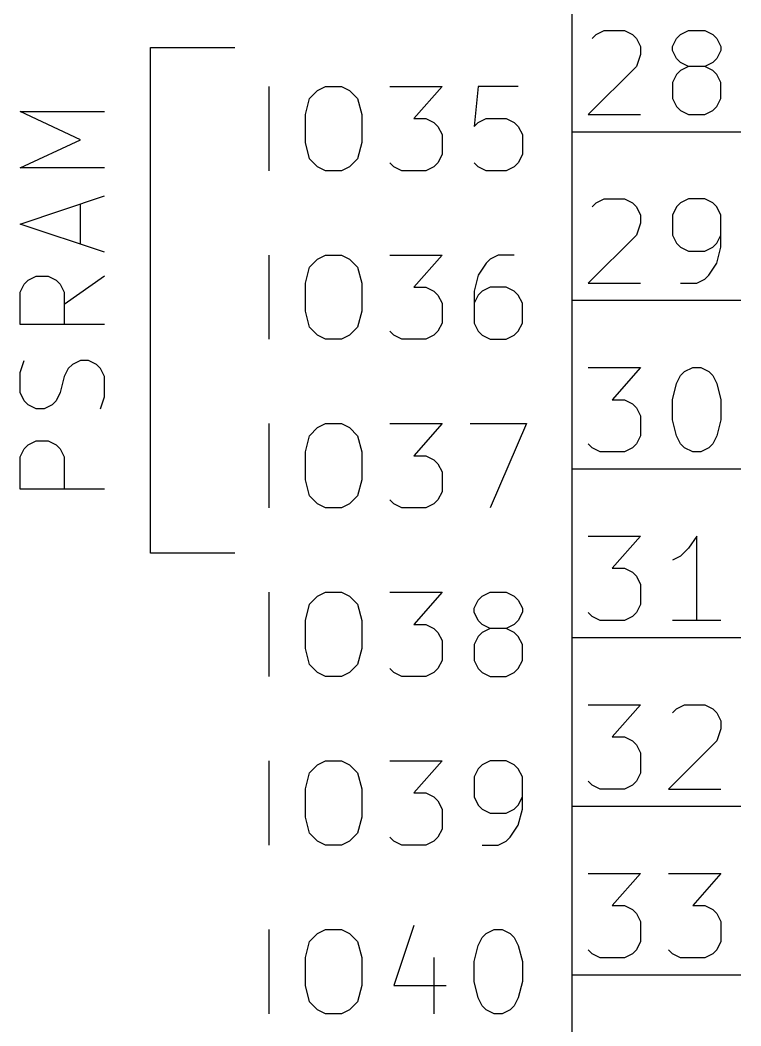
# Model space of a CAD drawing. Header units: inches. Extents: x 0.4 to 16.1, y -11.3 to -0.4.
# Drawn here: x 9.623 to 10.05, y -3.03 to -2.434 of the extents above; entities that cross this region are included whole.
import ezdxf

# ---------------------------------------------------------------- set-up
doc = ezdxf.new("R2010")
doc.units = ezdxf.units.IN
doc.header["$MEASUREMENT"] = 0
for name, color, linetype in [('GREENSIXTYFIVE', 129, 'CONTINUOUS'), ('LIGHTRED', 12, 'CONTINUOUS'), ('RED', 14, 'CONTINUOUS'), ('WHITE', 250, 'CONTINUOUS')]:
    doc.layers.add(name, color=color, linetype=linetype)

msp = doc.modelspace()

# ---------------------------------------------------------------- linework, layer by layer
at = {"layer": 'GREENSIXTYFIVE', "linetype": 'CONTINUOUS'}
for p, q in [((9.77047, -2.52313), (9.77047, -2.47313)), ((9.77047, -2.52313), (9.77047, -2.47313)), ((9.79905, -2.47551), (9.80381, -2.47313)), ((9.79905, -2.47551), (9.80381, -2.47313)), ((9.80381, -2.47313), (9.81333, -2.47313)), ((9.80381, -2.47313), (9.81333, -2.47313)), ((9.81333, -2.47313), (9.81809, -2.47551)), ((9.81333, -2.47313), (9.81809, -2.47551)), ((9.84191, -2.47313), (9.87286, -2.47313)), ((9.84191, -2.47313), (9.87286, -2.47313)), ((9.87286, -2.47313), (9.85619, -2.49218)), ((9.87286, -2.47313), (9.85619, -2.49218)), ((9.89428, -2.47313), (9.89191, -2.49694)), ((9.89428, -2.47313), (9.89191, -2.49694)), ((9.91809, -2.47313), (9.89428, -2.47313)), ((9.91809, -2.47313), (9.89428, -2.47313)), ((9.79191, -2.4898), (9.79428, -2.48028)), ((9.79191, -2.4898), (9.79428, -2.48028)), ((9.79428, -2.48028), (9.79905, -2.47551)), ((9.79428, -2.48028), (9.79905, -2.47551)), ((9.81809, -2.47551), (9.82285, -2.48028)), ((9.81809, -2.47551), (9.82285, -2.48028)), ((9.82285, -2.48028), (9.82524, -2.4898)), ((9.82285, -2.48028), (9.82524, -2.4898)), ((9.79191, -2.50646), (9.79191, -2.4898)), ((9.79191, -2.50646), (9.79191, -2.4898)), ((9.82524, -2.4898), (9.82524, -2.50646)), ((9.82524, -2.4898), (9.82524, -2.50646)), ((9.85619, -2.49218), (9.86333, -2.49218)), ((9.85619, -2.49218), (9.86333, -2.49218)), ((9.86333, -2.49218), (9.86809, -2.49456)), ((9.86333, -2.49218), (9.86809, -2.49456)), ((9.89428, -2.49456), (9.89905, -2.49218)), ((9.89428, -2.49456), (9.89905, -2.49218)), ((9.89905, -2.49218), (9.91095, -2.49218)), ((9.89905, -2.49218), (9.91095, -2.49218)), ((9.91095, -2.49218), (9.91571, -2.49456)), ((9.91095, -2.49218), (9.91571, -2.49456)), ((9.86809, -2.49456), (9.87048, -2.49694)), ((9.86809, -2.49456), (9.87048, -2.49694)), ((9.87048, -2.49694), (9.87286, -2.5017)), ((9.87048, -2.49694), (9.87286, -2.5017)), ((9.89191, -2.49694), (9.89428, -2.49456)), ((9.89191, -2.49694), (9.89428, -2.49456)), ((9.91571, -2.49456), (9.91809, -2.49694)), ((9.91571, -2.49456), (9.91809, -2.49694)), ((9.91809, -2.49694), (9.92048, -2.5017)), ((9.91809, -2.49694), (9.92048, -2.5017)), ((9.87286, -2.5017), (9.87286, -2.51361)), ((9.87286, -2.5017), (9.87286, -2.51361)), ((9.92048, -2.5017), (9.92048, -2.51361)), ((9.92048, -2.5017), (9.92048, -2.51361)), ((9.79428, -2.51599), (9.79191, -2.50646)), ((9.79428, -2.51599), (9.79191, -2.50646)), ((9.82524, -2.50646), (9.82285, -2.51599)), ((9.82524, -2.50646), (9.82285, -2.51599)), ((9.79905, -2.52075), (9.79428, -2.51599)), ((9.79905, -2.52075), (9.79428, -2.51599)), ((9.82285, -2.51599), (9.81809, -2.52075)), ((9.82285, -2.51599), (9.81809, -2.52075)), ((9.87286, -2.51361), (9.87048, -2.51837)), ((9.87286, -2.51361), (9.87048, -2.51837)), ((9.92048, -2.51361), (9.91809, -2.51837)), ((9.92048, -2.51361), (9.91809, -2.51837)), ((9.80381, -2.52313), (9.79905, -2.52075)), ((9.80381, -2.52313), (9.79905, -2.52075)), ((9.81333, -2.52313), (9.80381, -2.52313)), ((9.81333, -2.52313), (9.80381, -2.52313)), ((9.81809, -2.52075), (9.81333, -2.52313)), ((9.81809, -2.52075), (9.81333, -2.52313)), ((9.84429, -2.52075), (9.84191, -2.51837)), ((9.84429, -2.52075), (9.84191, -2.51837)), ((9.84905, -2.52313), (9.84429, -2.52075)), ((9.84905, -2.52313), (9.84429, -2.52075)), ((9.86333, -2.52313), (9.84905, -2.52313)), ((9.86333, -2.52313), (9.84905, -2.52313)), ((9.86809, -2.52075), (9.86333, -2.52313)), ((9.86809, -2.52075), (9.86333, -2.52313)), ((9.87048, -2.51837), (9.86809, -2.52075)), ((9.87048, -2.51837), (9.86809, -2.52075)), ((9.89428, -2.52075), (9.89191, -2.51837)), ((9.89428, -2.52075), (9.89191, -2.51837)), ((9.89905, -2.52313), (9.89428, -2.52075)), ((9.89905, -2.52313), (9.89428, -2.52075)), ((9.91095, -2.52313), (9.89905, -2.52313)), ((9.91095, -2.52313), (9.89905, -2.52313)), ((9.91571, -2.52075), (9.91095, -2.52313)), ((9.91571, -2.52075), (9.91095, -2.52313)), ((9.91809, -2.51837), (9.91571, -2.52075)), ((9.91809, -2.51837), (9.91571, -2.52075)), ((9.77047, -2.62313), (9.77047, -2.57313)), ((9.77047, -2.62313), (9.77047, -2.57313)), ((9.79428, -2.58028), (9.79905, -2.57551)), ((9.79428, -2.58028), (9.79905, -2.57551)), ((9.79905, -2.57551), (9.80381, -2.57313)), ((9.79905, -2.57551), (9.80381, -2.57313)), ((9.80381, -2.57313), (9.81333, -2.57313)), ((9.80381, -2.57313), (9.81333, -2.57313)), ((9.81333, -2.57313), (9.81809, -2.57551)), ((9.81333, -2.57313), (9.81809, -2.57551)), ((9.81809, -2.57551), (9.82285, -2.58028)), ((9.81809, -2.57551), (9.82285, -2.58028)), ((9.84191, -2.57313), (9.87286, -2.57313)), ((9.84191, -2.57313), (9.87286, -2.57313)), ((9.87286, -2.57313), (9.85619, -2.59218)), ((9.87286, -2.57313), (9.85619, -2.59218)), ((9.90143, -2.57551), (9.89905, -2.57789)), ((9.90143, -2.57551), (9.89905, -2.57789)), ((9.90619, -2.57313), (9.90143, -2.57551)), ((9.90619, -2.57313), (9.90143, -2.57551)), ((9.91571, -2.57313), (9.90619, -2.57313)), ((9.91571, -2.57313), (9.90619, -2.57313)), ((9.79191, -2.5898), (9.79428, -2.58028)), ((9.79191, -2.5898), (9.79428, -2.58028)), ((9.82285, -2.58028), (9.82524, -2.5898)), ((9.82285, -2.58028), (9.82524, -2.5898)), ((9.89905, -2.57789), (9.89428, -2.58504)), ((9.89905, -2.57789), (9.89428, -2.58504)), ((9.89428, -2.58504), (9.89191, -2.59456)), ((9.89428, -2.58504), (9.89191, -2.59456)), ((9.79191, -2.60646), (9.79191, -2.5898)), ((9.79191, -2.60646), (9.79191, -2.5898)), ((9.82524, -2.5898), (9.82524, -2.60646)), ((9.82524, -2.5898), (9.82524, -2.60646)), ((9.85619, -2.59218), (9.86333, -2.59218)), ((9.85619, -2.59218), (9.86333, -2.59218)), ((9.86333, -2.59218), (9.86809, -2.59456)), ((9.86333, -2.59218), (9.86809, -2.59456)), ((9.86809, -2.59456), (9.87048, -2.59694)), ((9.86809, -2.59456), (9.87048, -2.59694)), ((9.89191, -2.59456), (9.89191, -2.61361)), ((9.89191, -2.59456), (9.89191, -2.61361)), ((9.89667, -2.59456), (9.89428, -2.59694)), ((9.89667, -2.59456), (9.89428, -2.59694)), ((9.90143, -2.59218), (9.89667, -2.59456)), ((9.90143, -2.59218), (9.89667, -2.59456)), ((9.91095, -2.59218), (9.90143, -2.59218)), ((9.91095, -2.59218), (9.90143, -2.59218)), ((9.91571, -2.59456), (9.91095, -2.59218)), ((9.91571, -2.59456), (9.91095, -2.59218)), ((9.91809, -2.59694), (9.91571, -2.59456)), ((9.91809, -2.59694), (9.91571, -2.59456)), ((9.87048, -2.59694), (9.87286, -2.6017)), ((9.87048, -2.59694), (9.87286, -2.6017)), ((9.89428, -2.59694), (9.89191, -2.6017)), ((9.89428, -2.59694), (9.89191, -2.6017)), ((9.92048, -2.6017), (9.91809, -2.59694)), ((9.92048, -2.6017), (9.91809, -2.59694)), ((9.79428, -2.61599), (9.79191, -2.60646)), ((9.79428, -2.61599), (9.79191, -2.60646)), ((9.82524, -2.60646), (9.82285, -2.61599)), ((9.82524, -2.60646), (9.82285, -2.61599)), ((9.87286, -2.6017), (9.87286, -2.61361)), ((9.87286, -2.6017), (9.87286, -2.61361)), ((9.92048, -2.61361), (9.92048, -2.6017)), ((9.92048, -2.61361), (9.92048, -2.6017)), ((9.79905, -2.62075), (9.79428, -2.61599)), ((9.79905, -2.62075), (9.79428, -2.61599)), ((9.82285, -2.61599), (9.81809, -2.62075)), ((9.82285, -2.61599), (9.81809, -2.62075)), ((9.84429, -2.62075), (9.84191, -2.61837)), ((9.84429, -2.62075), (9.84191, -2.61837)), ((9.87048, -2.61837), (9.86809, -2.62075)), ((9.87048, -2.61837), (9.86809, -2.62075)), ((9.87286, -2.61361), (9.87048, -2.61837)), ((9.87286, -2.61361), (9.87048, -2.61837)), ((9.89191, -2.61361), (9.89428, -2.61837)), ((9.89191, -2.61361), (9.89428, -2.61837)), ((9.89428, -2.61837), (9.89667, -2.62075)), ((9.89428, -2.61837), (9.89667, -2.62075)), ((9.91571, -2.62075), (9.91809, -2.61837)), ((9.91571, -2.62075), (9.91809, -2.61837)), ((9.91809, -2.61837), (9.92048, -2.61361)), ((9.91809, -2.61837), (9.92048, -2.61361)), ((9.80381, -2.62313), (9.79905, -2.62075)), ((9.80381, -2.62313), (9.79905, -2.62075)), ((9.81333, -2.62313), (9.80381, -2.62313)), ((9.81333, -2.62313), (9.80381, -2.62313)), ((9.81809, -2.62075), (9.81333, -2.62313)), ((9.81809, -2.62075), (9.81333, -2.62313)), ((9.84905, -2.62313), (9.84429, -2.62075)), ((9.84905, -2.62313), (9.84429, -2.62075)), ((9.86333, -2.62313), (9.84905, -2.62313)), ((9.86333, -2.62313), (9.84905, -2.62313)), ((9.86809, -2.62075), (9.86333, -2.62313)), ((9.86809, -2.62075), (9.86333, -2.62313)), ((9.89667, -2.62075), (9.90143, -2.62313)), ((9.89667, -2.62075), (9.90143, -2.62313)), ((9.90143, -2.62313), (9.91095, -2.62313)), ((9.90143, -2.62313), (9.91095, -2.62313)), ((9.91095, -2.62313), (9.91571, -2.62075)), ((9.91095, -2.62313), (9.91571, -2.62075)), ((9.77047, -2.72313), (9.77047, -2.67313)), ((9.77047, -2.72313), (9.77047, -2.67313)), ((9.79428, -2.68028), (9.79905, -2.67551)), ((9.79428, -2.68028), (9.79905, -2.67551)), ((9.79905, -2.67551), (9.80381, -2.67313)), ((9.79905, -2.67551), (9.80381, -2.67313)), ((9.80381, -2.67313), (9.81333, -2.67313)), ((9.80381, -2.67313), (9.81333, -2.67313)), ((9.81333, -2.67313), (9.81809, -2.67551)), ((9.81333, -2.67313), (9.81809, -2.67551)), ((9.81809, -2.67551), (9.82285, -2.68028)), ((9.81809, -2.67551), (9.82285, -2.68028)), ((9.84191, -2.67313), (9.87286, -2.67313)), ((9.84191, -2.67313), (9.87286, -2.67313)), ((9.87286, -2.67313), (9.85619, -2.69218)), ((9.87286, -2.67313), (9.85619, -2.69218)), ((9.88952, -2.67313), (9.92285, -2.67313)), ((9.88952, -2.67313), (9.92285, -2.67313)), ((9.92285, -2.67313), (9.90143, -2.72313)), ((9.92285, -2.67313), (9.90143, -2.72313)), ((9.79191, -2.6898), (9.79428, -2.68028)), ((9.79191, -2.6898), (9.79428, -2.68028)), ((9.82285, -2.68028), (9.82524, -2.6898)), ((9.82285, -2.68028), (9.82524, -2.6898)), ((9.79191, -2.70646), (9.79191, -2.6898)), ((9.79191, -2.70646), (9.79191, -2.6898)), ((9.82524, -2.6898), (9.82524, -2.70646)), ((9.82524, -2.6898), (9.82524, -2.70646)), ((9.85619, -2.69218), (9.86333, -2.69218)), ((9.85619, -2.69218), (9.86333, -2.69218)), ((9.86333, -2.69218), (9.86809, -2.69456)), ((9.86333, -2.69218), (9.86809, -2.69456)), ((9.86809, -2.69456), (9.87048, -2.69694)), ((9.86809, -2.69456), (9.87048, -2.69694)), ((9.87048, -2.69694), (9.87286, -2.7017)), ((9.87048, -2.69694), (9.87286, -2.7017)), ((9.87286, -2.7017), (9.87286, -2.71361)), ((9.87286, -2.7017), (9.87286, -2.71361)), ((9.79428, -2.71599), (9.79191, -2.70646)), ((9.79428, -2.71599), (9.79191, -2.70646)), ((9.82524, -2.70646), (9.82285, -2.71599)), ((9.82524, -2.70646), (9.82285, -2.71599)), ((9.87286, -2.71361), (9.87048, -2.71837)), ((9.87286, -2.71361), (9.87048, -2.71837)), ((9.79905, -2.72075), (9.79428, -2.71599)), ((9.79905, -2.72075), (9.79428, -2.71599)), ((9.82285, -2.71599), (9.81809, -2.72075)), ((9.82285, -2.71599), (9.81809, -2.72075)), ((9.84429, -2.72075), (9.84191, -2.71837)), ((9.84429, -2.72075), (9.84191, -2.71837)), ((9.87048, -2.71837), (9.86809, -2.72075)), ((9.87048, -2.71837), (9.86809, -2.72075)), ((9.80381, -2.72313), (9.79905, -2.72075)), ((9.80381, -2.72313), (9.79905, -2.72075)), ((9.81333, -2.72313), (9.80381, -2.72313)), ((9.81333, -2.72313), (9.80381, -2.72313)), ((9.81809, -2.72075), (9.81333, -2.72313)), ((9.81809, -2.72075), (9.81333, -2.72313)), ((9.84905, -2.72313), (9.84429, -2.72075)), ((9.84905, -2.72313), (9.84429, -2.72075)), ((9.86333, -2.72313), (9.84905, -2.72313)), ((9.86333, -2.72313), (9.84905, -2.72313)), ((9.86809, -2.72075), (9.86333, -2.72313)), ((9.86809, -2.72075), (9.86333, -2.72313)), ((9.77047, -2.82313), (9.77047, -2.77313)), ((9.77047, -2.82313), (9.77047, -2.77313)), ((9.79905, -2.77551), (9.80381, -2.77313)), ((9.79905, -2.77551), (9.80381, -2.77313)), ((9.80381, -2.77313), (9.81333, -2.77313)), ((9.80381, -2.77313), (9.81333, -2.77313)), ((9.81333, -2.77313), (9.81809, -2.77551)), ((9.81333, -2.77313), (9.81809, -2.77551)), ((9.84191, -2.77313), (9.87286, -2.77313)), ((9.84191, -2.77313), (9.87286, -2.77313)), ((9.87286, -2.77313), (9.85619, -2.79218)), ((9.87286, -2.77313), (9.85619, -2.79218)), ((9.89667, -2.77551), (9.90143, -2.77313)), ((9.89667, -2.77551), (9.90143, -2.77313)), ((9.90143, -2.77313), (9.91095, -2.77313)), ((9.90143, -2.77313), (9.91095, -2.77313)), ((9.91095, -2.77313), (9.91571, -2.77551)), ((9.91095, -2.77313), (9.91571, -2.77551)), ((9.79428, -2.78028), (9.79905, -2.77551)), ((9.79428, -2.78028), (9.79905, -2.77551)), ((9.81809, -2.77551), (9.82285, -2.78028)), ((9.81809, -2.77551), (9.82285, -2.78028)), ((9.89191, -2.78265), (9.89428, -2.77789)), ((9.89191, -2.78265), (9.89428, -2.77789)), ((9.89428, -2.77789), (9.89667, -2.77551)), ((9.89428, -2.77789), (9.89667, -2.77551)), ((9.91571, -2.77551), (9.91809, -2.77789)), ((9.91571, -2.77551), (9.91809, -2.77789)), ((9.91809, -2.77789), (9.92048, -2.78265)), ((9.91809, -2.77789), (9.92048, -2.78265)), ((9.79191, -2.7898), (9.79428, -2.78028)), ((9.79191, -2.7898), (9.79428, -2.78028)), ((9.82285, -2.78028), (9.82524, -2.7898)), ((9.82285, -2.78028), (9.82524, -2.7898)), ((9.89191, -2.78504), (9.89191, -2.78265)), ((9.89191, -2.78504), (9.89191, -2.78265)), ((9.89428, -2.7898), (9.89191, -2.78504)), ((9.89428, -2.7898), (9.89191, -2.78504)), ((9.92048, -2.78504), (9.91809, -2.7898)), ((9.92048, -2.78504), (9.91809, -2.7898)), ((9.92048, -2.78265), (9.92048, -2.78504)), ((9.92048, -2.78265), (9.92048, -2.78504)), ((9.79191, -2.80646), (9.79191, -2.7898)), ((9.79191, -2.80646), (9.79191, -2.7898)), ((9.82524, -2.7898), (9.82524, -2.80646)), ((9.82524, -2.7898), (9.82524, -2.80646)), ((9.89667, -2.79218), (9.89428, -2.7898)), ((9.89667, -2.79218), (9.89428, -2.7898)), ((9.91809, -2.7898), (9.91571, -2.79218)), ((9.91809, -2.7898), (9.91571, -2.79218)), ((9.85619, -2.79218), (9.86333, -2.79218)), ((9.85619, -2.79218), (9.86333, -2.79218)), ((9.86333, -2.79218), (9.86809, -2.79456)), ((9.86333, -2.79218), (9.86809, -2.79456)), ((9.86809, -2.79456), (9.87048, -2.79694)), ((9.86809, -2.79456), (9.87048, -2.79694)), ((9.87048, -2.79694), (9.87286, -2.8017)), ((9.87048, -2.79694), (9.87286, -2.8017)), ((9.89667, -2.79694), (9.89428, -2.79932)), ((9.89667, -2.79694), (9.89428, -2.79932)), ((9.90143, -2.79456), (9.89667, -2.79218)), ((9.90143, -2.79456), (9.89667, -2.79218)), ((9.90143, -2.79456), (9.89667, -2.79694)), ((9.90143, -2.79456), (9.89667, -2.79694)), ((9.91095, -2.79456), (9.90143, -2.79456)), ((9.91095, -2.79456), (9.90143, -2.79456)), ((9.91571, -2.79218), (9.91095, -2.79456)), ((9.91571, -2.79218), (9.91095, -2.79456)), ((9.91571, -2.79694), (9.91095, -2.79456)), ((9.91571, -2.79694), (9.91095, -2.79456)), ((9.91809, -2.79932), (9.91571, -2.79694)), ((9.91809, -2.79932), (9.91571, -2.79694)), ((9.87286, -2.8017), (9.87286, -2.81361)), ((9.87286, -2.8017), (9.87286, -2.81361)), ((9.89428, -2.79932), (9.89191, -2.80408)), ((9.89428, -2.79932), (9.89191, -2.80408)), ((9.92048, -2.80408), (9.91809, -2.79932)), ((9.92048, -2.80408), (9.91809, -2.79932)), ((9.79428, -2.81599), (9.79191, -2.80646)), ((9.79428, -2.81599), (9.79191, -2.80646)), ((9.82524, -2.80646), (9.82285, -2.81599)), ((9.82524, -2.80646), (9.82285, -2.81599)), ((9.89191, -2.80408), (9.89191, -2.81361)), ((9.89191, -2.80408), (9.89191, -2.81361)), ((9.92048, -2.81361), (9.92048, -2.80408)), ((9.92048, -2.81361), (9.92048, -2.80408)), ((9.87286, -2.81361), (9.87048, -2.81837)), ((9.87286, -2.81361), (9.87048, -2.81837)), ((9.89191, -2.81361), (9.89428, -2.81837)), ((9.89191, -2.81361), (9.89428, -2.81837)), ((9.91809, -2.81837), (9.92048, -2.81361)), ((9.91809, -2.81837), (9.92048, -2.81361)), ((9.79905, -2.82075), (9.79428, -2.81599)), ((9.79905, -2.82075), (9.79428, -2.81599)), ((9.80381, -2.82313), (9.79905, -2.82075)), ((9.80381, -2.82313), (9.79905, -2.82075)), ((9.81809, -2.82075), (9.81333, -2.82313)), ((9.81809, -2.82075), (9.81333, -2.82313)), ((9.82285, -2.81599), (9.81809, -2.82075)), ((9.82285, -2.81599), (9.81809, -2.82075)), ((9.84429, -2.82075), (9.84191, -2.81837)), ((9.84429, -2.82075), (9.84191, -2.81837)), ((9.84905, -2.82313), (9.84429, -2.82075)), ((9.84905, -2.82313), (9.84429, -2.82075)), ((9.86809, -2.82075), (9.86333, -2.82313)), ((9.86809, -2.82075), (9.86333, -2.82313)), ((9.87048, -2.81837), (9.86809, -2.82075)), ((9.87048, -2.81837), (9.86809, -2.82075)), ((9.89428, -2.81837), (9.89667, -2.82075)), ((9.89428, -2.81837), (9.89667, -2.82075)), ((9.89667, -2.82075), (9.90143, -2.82313)), ((9.89667, -2.82075), (9.90143, -2.82313)), ((9.91095, -2.82313), (9.91571, -2.82075)), ((9.91095, -2.82313), (9.91571, -2.82075)), ((9.91571, -2.82075), (9.91809, -2.81837)), ((9.91571, -2.82075), (9.91809, -2.81837)), ((9.81333, -2.82313), (9.80381, -2.82313)), ((9.81333, -2.82313), (9.80381, -2.82313)), ((9.86333, -2.82313), (9.84905, -2.82313)), ((9.86333, -2.82313), (9.84905, -2.82313)), ((9.90143, -2.82313), (9.91095, -2.82313)), ((9.90143, -2.82313), (9.91095, -2.82313)), ((9.77047, -2.92313), (9.77047, -2.87313)), ((9.77047, -2.92313), (9.77047, -2.87313)), ((9.79905, -2.87551), (9.80381, -2.87313)), ((9.79905, -2.87551), (9.80381, -2.87313)), ((9.80381, -2.87313), (9.81333, -2.87313)), ((9.80381, -2.87313), (9.81333, -2.87313)), ((9.81333, -2.87313), (9.81809, -2.87551)), ((9.81333, -2.87313), (9.81809, -2.87551)), ((9.84191, -2.87313), (9.87286, -2.87313)), ((9.84191, -2.87313), (9.87286, -2.87313)), ((9.87286, -2.87313), (9.85619, -2.89218)), ((9.87286, -2.87313), (9.85619, -2.89218)), ((9.90143, -2.87313), (9.89667, -2.87551)), ((9.90143, -2.87313), (9.89667, -2.87551)), ((9.91095, -2.87313), (9.90143, -2.87313)), ((9.91095, -2.87313), (9.90143, -2.87313)), ((9.91571, -2.87551), (9.91095, -2.87313)), ((9.91571, -2.87551), (9.91095, -2.87313)), ((9.79191, -2.8898), (9.79428, -2.88028)), ((9.79191, -2.8898), (9.79428, -2.88028)), ((9.79428, -2.88028), (9.79905, -2.87551)), ((9.79428, -2.88028), (9.79905, -2.87551)), ((9.81809, -2.87551), (9.82285, -2.88028)), ((9.81809, -2.87551), (9.82285, -2.88028)), ((9.82285, -2.88028), (9.82524, -2.8898)), ((9.82285, -2.88028), (9.82524, -2.8898)), ((9.89428, -2.87789), (9.89191, -2.88265)), ((9.89428, -2.87789), (9.89191, -2.88265)), ((9.89667, -2.87551), (9.89428, -2.87789)), ((9.89667, -2.87551), (9.89428, -2.87789)), ((9.91809, -2.87789), (9.91571, -2.87551)), ((9.91809, -2.87789), (9.91571, -2.87551)), ((9.92048, -2.88265), (9.91809, -2.87789)), ((9.92048, -2.88265), (9.91809, -2.87789)), ((9.89191, -2.88265), (9.89191, -2.89456)), ((9.89191, -2.88265), (9.89191, -2.89456)), ((9.92048, -2.9017), (9.92048, -2.88265)), ((9.92048, -2.9017), (9.92048, -2.88265)), ((9.79191, -2.90646), (9.79191, -2.8898)), ((9.79191, -2.90646), (9.79191, -2.8898)), ((9.82524, -2.8898), (9.82524, -2.90646)), ((9.82524, -2.8898), (9.82524, -2.90646)), ((9.85619, -2.89218), (9.86333, -2.89218)), ((9.85619, -2.89218), (9.86333, -2.89218)), ((9.86333, -2.89218), (9.86809, -2.89456)), ((9.86333, -2.89218), (9.86809, -2.89456)), ((9.86809, -2.89456), (9.87048, -2.89694)), ((9.86809, -2.89456), (9.87048, -2.89694)), ((9.87048, -2.89694), (9.87286, -2.9017)), ((9.87048, -2.89694), (9.87286, -2.9017)), ((9.89191, -2.89456), (9.89428, -2.89932)), ((9.89191, -2.89456), (9.89428, -2.89932)), ((9.91809, -2.89932), (9.92048, -2.89456)), ((9.91809, -2.89932), (9.92048, -2.89456)), ((9.87286, -2.9017), (9.87286, -2.91361)), ((9.87286, -2.9017), (9.87286, -2.91361)), ((9.89428, -2.89932), (9.89667, -2.9017)), ((9.89428, -2.89932), (9.89667, -2.9017)), ((9.89667, -2.9017), (9.90143, -2.90408)), ((9.89667, -2.9017), (9.90143, -2.90408)), ((9.90143, -2.90408), (9.91095, -2.90408)), ((9.90143, -2.90408), (9.91095, -2.90408)), ((9.91095, -2.90408), (9.91571, -2.9017)), ((9.91095, -2.90408), (9.91571, -2.9017)), ((9.91571, -2.9017), (9.91809, -2.89932)), ((9.91571, -2.9017), (9.91809, -2.89932)), ((9.91809, -2.91122), (9.92048, -2.9017)), ((9.91809, -2.91122), (9.92048, -2.9017)), ((9.79428, -2.91599), (9.79191, -2.90646)), ((9.79428, -2.91599), (9.79191, -2.90646)), ((9.82524, -2.90646), (9.82285, -2.91599)), ((9.82524, -2.90646), (9.82285, -2.91599)), ((9.79905, -2.92075), (9.79428, -2.91599)), ((9.79905, -2.92075), (9.79428, -2.91599)), ((9.82285, -2.91599), (9.81809, -2.92075)), ((9.82285, -2.91599), (9.81809, -2.92075)), ((9.87286, -2.91361), (9.87048, -2.91837)), ((9.87286, -2.91361), (9.87048, -2.91837)), ((9.91333, -2.91837), (9.91809, -2.91122)), ((9.91333, -2.91837), (9.91809, -2.91122)), ((9.80381, -2.92313), (9.79905, -2.92075)), ((9.80381, -2.92313), (9.79905, -2.92075)), ((9.81809, -2.92075), (9.81333, -2.92313)), ((9.81809, -2.92075), (9.81333, -2.92313)), ((9.84429, -2.92075), (9.84191, -2.91837)), ((9.84429, -2.92075), (9.84191, -2.91837)), ((9.84905, -2.92313), (9.84429, -2.92075)), ((9.84905, -2.92313), (9.84429, -2.92075)), ((9.86809, -2.92075), (9.86333, -2.92313)), ((9.86809, -2.92075), (9.86333, -2.92313)), ((9.87048, -2.91837), (9.86809, -2.92075)), ((9.87048, -2.91837), (9.86809, -2.92075)), ((9.90619, -2.92313), (9.91095, -2.92075)), ((9.90619, -2.92313), (9.91095, -2.92075)), ((9.91095, -2.92075), (9.91333, -2.91837)), ((9.91095, -2.92075), (9.91333, -2.91837)), ((9.81333, -2.92313), (9.80381, -2.92313)), ((9.81333, -2.92313), (9.80381, -2.92313)), ((9.86333, -2.92313), (9.84905, -2.92313)), ((9.86333, -2.92313), (9.84905, -2.92313)), ((9.89667, -2.92313), (9.90619, -2.92313)), ((9.89667, -2.92313), (9.90619, -2.92313)), ((9.77047, -3.02313), (9.77047, -2.97313)), ((9.77047, -3.02313), (9.77047, -2.97313)), ((9.79428, -2.98028), (9.79905, -2.97551)), ((9.79428, -2.98028), (9.79905, -2.97551)), ((9.79905, -2.97551), (9.80381, -2.97313)), ((9.79905, -2.97551), (9.80381, -2.97313)), ((9.80381, -2.97313), (9.81333, -2.97313)), ((9.80381, -2.97313), (9.81333, -2.97313)), ((9.81333, -2.97313), (9.81809, -2.97551)), ((9.81333, -2.97313), (9.81809, -2.97551)), ((9.81809, -2.97551), (9.82285, -2.98028)), ((9.81809, -2.97551), (9.82285, -2.98028)), ((9.85619, -2.97075), (9.84429, -3.00646)), ((9.85619, -2.97075), (9.84429, -3.00646)), ((9.89667, -2.97789), (9.89905, -2.97551)), ((9.89667, -2.97789), (9.89905, -2.97551)), ((9.89905, -2.97551), (9.90381, -2.97313)), ((9.89905, -2.97551), (9.90381, -2.97313)), ((9.90381, -2.97313), (9.90857, -2.97313)), ((9.90381, -2.97313), (9.90857, -2.97313)), ((9.90857, -2.97313), (9.91333, -2.97551)), ((9.90857, -2.97313), (9.91333, -2.97551)), ((9.91333, -2.97551), (9.91571, -2.97789)), ((9.91333, -2.97551), (9.91571, -2.97789)), ((9.79191, -2.9898), (9.79428, -2.98028)), ((9.79191, -2.9898), (9.79428, -2.98028)), ((9.82285, -2.98028), (9.82524, -2.9898)), ((9.82285, -2.98028), (9.82524, -2.9898)), ((9.89428, -2.98265), (9.89667, -2.97789)), ((9.89428, -2.98265), (9.89667, -2.97789)), ((9.91571, -2.97789), (9.91809, -2.98265)), ((9.91571, -2.97789), (9.91809, -2.98265)), ((9.89191, -2.99218), (9.89428, -2.98265)), ((9.89191, -2.99218), (9.89428, -2.98265)), ((9.91809, -2.98265), (9.92048, -2.99218)), ((9.91809, -2.98265), (9.92048, -2.99218)), ((9.79191, -3.00646), (9.79191, -2.9898)), ((9.79191, -3.00646), (9.79191, -2.9898)), ((9.82524, -2.9898), (9.82524, -3.00646)), ((9.82524, -2.9898), (9.82524, -3.00646)), ((9.86809, -2.9898), (9.86809, -3.02313)), ((9.86809, -2.9898), (9.86809, -3.02313)), ((9.89191, -3.00408), (9.89191, -2.99218)), ((9.89191, -3.00408), (9.89191, -2.99218)), ((9.92048, -2.99218), (9.92048, -3.00408)), ((9.92048, -2.99218), (9.92048, -3.00408)), ((9.89428, -3.01361), (9.89191, -3.00408)), ((9.89428, -3.01361), (9.89191, -3.00408)), ((9.92048, -3.00408), (9.91809, -3.01361)), ((9.92048, -3.00408), (9.91809, -3.01361)), ((9.79428, -3.01599), (9.79191, -3.00646)), ((9.79428, -3.01599), (9.79191, -3.00646)), ((9.82524, -3.00646), (9.82285, -3.01599)), ((9.82524, -3.00646), (9.82285, -3.01599)), ((9.84429, -3.00646), (9.87524, -3.00646)), ((9.84429, -3.00646), (9.87524, -3.00646)), ((9.79905, -3.02075), (9.79428, -3.01599)), ((9.79905, -3.02075), (9.79428, -3.01599)), ((9.82285, -3.01599), (9.81809, -3.02075)), ((9.82285, -3.01599), (9.81809, -3.02075)), ((9.89667, -3.01837), (9.89428, -3.01361)), ((9.89667, -3.01837), (9.89428, -3.01361)), ((9.91809, -3.01361), (9.91571, -3.01837)), ((9.91809, -3.01361), (9.91571, -3.01837)), ((9.80381, -3.02313), (9.79905, -3.02075)), ((9.80381, -3.02313), (9.79905, -3.02075)), ((9.81333, -3.02313), (9.80381, -3.02313)), ((9.81333, -3.02313), (9.80381, -3.02313)), ((9.81809, -3.02075), (9.81333, -3.02313)), ((9.81809, -3.02075), (9.81333, -3.02313)), ((9.89905, -3.02075), (9.89667, -3.01837)), ((9.89905, -3.02075), (9.89667, -3.01837)), ((9.90381, -3.02313), (9.89905, -3.02075)), ((9.90381, -3.02313), (9.89905, -3.02075)), ((9.90857, -3.02313), (9.90381, -3.02313)), ((9.90857, -3.02313), (9.90381, -3.02313)), ((9.91333, -3.02075), (9.90857, -3.02313)), ((9.91333, -3.02075), (9.90857, -3.02313)), ((9.91571, -3.01837), (9.91333, -3.02075)), ((9.91571, -3.01837), (9.91333, -3.02075))]:
    msp.add_line(p, q, dxfattribs=at)
at = {"layer": 'LIGHTRED', "linetype": 'CONTINUOUS'}
for p, q in [((9.96191, -2.44464), (9.96428, -2.44226)), ((9.96191, -2.44464), (9.96428, -2.44226)), ((9.96428, -2.44226), (9.96905, -2.43988)), ((9.96428, -2.44226), (9.96905, -2.43988)), ((9.96905, -2.43988), (9.98095, -2.43988)), ((9.96905, -2.43988), (9.98095, -2.43988)), ((9.98095, -2.43988), (9.98571, -2.44226)), ((9.98095, -2.43988), (9.98571, -2.44226)), ((9.98571, -2.44226), (9.98809, -2.44464)), ((9.98571, -2.44226), (9.98809, -2.44464)), ((9.98809, -2.44464), (9.99048, -2.4494)), ((9.98809, -2.44464), (9.99048, -2.4494)), ((10.00952, -2.4494), (10.0119, -2.44464)), ((10.00952, -2.4494), (10.0119, -2.44464)), ((10.0119, -2.44464), (10.01428, -2.44226)), ((10.0119, -2.44464), (10.01428, -2.44226)), ((10.01428, -2.44226), (10.01905, -2.43988)), ((10.01428, -2.44226), (10.01905, -2.43988)), ((10.01905, -2.43988), (10.02857, -2.43988)), ((10.01905, -2.43988), (10.02857, -2.43988)), ((10.02857, -2.43988), (10.03333, -2.44226)), ((10.02857, -2.43988), (10.03333, -2.44226)), ((10.03333, -2.44226), (10.03571, -2.44464)), ((10.03333, -2.44226), (10.03571, -2.44464)), ((10.03571, -2.44464), (10.03809, -2.4494)), ((10.03571, -2.44464), (10.03809, -2.4494)), ((9.99048, -2.4494), (9.99048, -2.45417)), ((9.99048, -2.4494), (9.99048, -2.45417)), ((10.00952, -2.45178), (10.00952, -2.4494)), ((10.00952, -2.45178), (10.00952, -2.4494)), ((10.03809, -2.4494), (10.03809, -2.45178)), ((10.03809, -2.4494), (10.03809, -2.45178)), ((9.99048, -2.45417), (9.98809, -2.46131)), ((9.99048, -2.45417), (9.98809, -2.46131)), ((10.0119, -2.45655), (10.00952, -2.45178)), ((10.0119, -2.45655), (10.00952, -2.45178)), ((10.01428, -2.45893), (10.0119, -2.45655)), ((10.01428, -2.45893), (10.0119, -2.45655)), ((10.03571, -2.45655), (10.03333, -2.45893)), ((10.03571, -2.45655), (10.03333, -2.45893)), ((10.03809, -2.45178), (10.03571, -2.45655)), ((10.03809, -2.45178), (10.03571, -2.45655)), ((9.98809, -2.46131), (9.95952, -2.48988)), ((9.98809, -2.46131), (9.95952, -2.48988)), ((10.01905, -2.46131), (10.01428, -2.45893)), ((10.01905, -2.46131), (10.01428, -2.45893)), ((10.01905, -2.46131), (10.01428, -2.46369)), ((10.01905, -2.46131), (10.01428, -2.46369)), ((10.02857, -2.46131), (10.01905, -2.46131)), ((10.02857, -2.46131), (10.01905, -2.46131)), ((10.03333, -2.45893), (10.02857, -2.46131)), ((10.03333, -2.45893), (10.02857, -2.46131)), ((10.03333, -2.46369), (10.02857, -2.46131)), ((10.03333, -2.46369), (10.02857, -2.46131)), ((10.0119, -2.46607), (10.00952, -2.47083)), ((10.0119, -2.46607), (10.00952, -2.47083)), ((10.01428, -2.46369), (10.0119, -2.46607)), ((10.01428, -2.46369), (10.0119, -2.46607)), ((10.03571, -2.46607), (10.03333, -2.46369)), ((10.03571, -2.46607), (10.03333, -2.46369)), ((10.03809, -2.47083), (10.03571, -2.46607)), ((10.03809, -2.47083), (10.03571, -2.46607)), ((10.00952, -2.47083), (10.00952, -2.48035)), ((10.00952, -2.47083), (10.00952, -2.48035)), ((10.03809, -2.48035), (10.03809, -2.47083)), ((10.03809, -2.48035), (10.03809, -2.47083)), ((10.00952, -2.48035), (10.0119, -2.48512)), ((10.00952, -2.48035), (10.0119, -2.48512)), ((10.03571, -2.48512), (10.03809, -2.48035)), ((10.03571, -2.48512), (10.03809, -2.48035)), ((10.0119, -2.48512), (10.01428, -2.4875)), ((10.0119, -2.48512), (10.01428, -2.4875)), ((10.03333, -2.4875), (10.03571, -2.48512)), ((10.03333, -2.4875), (10.03571, -2.48512)), ((9.95952, -2.48988), (9.99048, -2.48988)), ((9.95952, -2.48988), (9.99048, -2.48988)), ((10.01428, -2.4875), (10.01905, -2.48988)), ((10.01428, -2.4875), (10.01905, -2.48988)), ((10.01905, -2.48988), (10.02857, -2.48988)), ((10.01905, -2.48988), (10.02857, -2.48988)), ((10.02857, -2.48988), (10.03333, -2.4875)), ((10.02857, -2.48988), (10.03333, -2.4875)), ((9.96428, -2.54226), (9.96905, -2.53988)), ((9.96428, -2.54226), (9.96905, -2.53988)), ((9.96905, -2.53988), (9.98095, -2.53988)), ((9.96905, -2.53988), (9.98095, -2.53988)), ((9.98095, -2.53988), (9.98571, -2.54226)), ((9.98095, -2.53988), (9.98571, -2.54226)), ((10.01905, -2.53988), (10.01428, -2.54226)), ((10.01905, -2.53988), (10.01428, -2.54226)), ((10.02857, -2.53988), (10.01905, -2.53988)), ((10.02857, -2.53988), (10.01905, -2.53988)), ((10.03333, -2.54226), (10.02857, -2.53988)), ((10.03333, -2.54226), (10.02857, -2.53988)), ((9.96191, -2.54464), (9.96428, -2.54226)), ((9.96191, -2.54464), (9.96428, -2.54226)), ((9.98571, -2.54226), (9.98809, -2.54464)), ((9.98571, -2.54226), (9.98809, -2.54464)), ((9.98809, -2.54464), (9.99048, -2.5494)), ((9.98809, -2.54464), (9.99048, -2.5494)), ((10.0119, -2.54464), (10.00952, -2.5494)), ((10.0119, -2.54464), (10.00952, -2.5494)), ((10.01428, -2.54226), (10.0119, -2.54464)), ((10.01428, -2.54226), (10.0119, -2.54464)), ((10.03571, -2.54464), (10.03333, -2.54226)), ((10.03571, -2.54464), (10.03333, -2.54226)), ((10.03809, -2.5494), (10.03571, -2.54464)), ((10.03809, -2.5494), (10.03571, -2.54464)), ((9.99048, -2.5494), (9.99048, -2.55417)), ((9.99048, -2.5494), (9.99048, -2.55417)), ((10.00952, -2.5494), (10.00952, -2.56131)), ((10.00952, -2.5494), (10.00952, -2.56131)), ((10.03809, -2.56845), (10.03809, -2.5494)), ((10.03809, -2.56845), (10.03809, -2.5494)), ((9.99048, -2.55417), (9.98809, -2.56131)), ((9.99048, -2.55417), (9.98809, -2.56131)), ((9.98809, -2.56131), (9.95952, -2.58988)), ((9.98809, -2.56131), (9.95952, -2.58988)), ((10.00952, -2.56131), (10.0119, -2.56607)), ((10.00952, -2.56131), (10.0119, -2.56607)), ((10.03571, -2.56607), (10.03809, -2.56131)), ((10.03571, -2.56607), (10.03809, -2.56131)), ((10.0119, -2.56607), (10.01428, -2.56845)), ((10.0119, -2.56607), (10.01428, -2.56845)), ((10.01428, -2.56845), (10.01905, -2.57083)), ((10.01428, -2.56845), (10.01905, -2.57083)), ((10.01905, -2.57083), (10.02857, -2.57083)), ((10.01905, -2.57083), (10.02857, -2.57083)), ((10.02857, -2.57083), (10.03333, -2.56845)), ((10.02857, -2.57083), (10.03333, -2.56845)), ((10.03333, -2.56845), (10.03571, -2.56607)), ((10.03333, -2.56845), (10.03571, -2.56607)), ((10.03571, -2.57797), (10.03809, -2.56845)), ((10.03571, -2.57797), (10.03809, -2.56845)), ((10.03095, -2.58512), (10.03571, -2.57797)), ((10.03095, -2.58512), (10.03571, -2.57797)), ((10.02381, -2.58988), (10.02857, -2.5875)), ((10.02381, -2.58988), (10.02857, -2.5875)), ((10.02857, -2.5875), (10.03095, -2.58512)), ((10.02857, -2.5875), (10.03095, -2.58512)), ((9.95952, -2.58988), (9.99048, -2.58988)), ((9.95952, -2.58988), (9.99048, -2.58988)), ((10.01428, -2.58988), (10.02381, -2.58988)), ((10.01428, -2.58988), (10.02381, -2.58988)), ((9.95952, -2.63988), (9.99048, -2.63988)), ((9.95952, -2.63988), (9.99048, -2.63988)), ((9.99048, -2.63988), (9.97381, -2.65893)), ((9.99048, -2.63988), (9.97381, -2.65893)), ((10.01428, -2.64464), (10.01667, -2.64226)), ((10.01428, -2.64464), (10.01667, -2.64226)), ((10.01667, -2.64226), (10.02143, -2.63988)), ((10.01667, -2.64226), (10.02143, -2.63988)), ((10.02143, -2.63988), (10.02619, -2.63988)), ((10.02143, -2.63988), (10.02619, -2.63988)), ((10.02619, -2.63988), (10.03095, -2.64226)), ((10.02619, -2.63988), (10.03095, -2.64226)), ((10.03095, -2.64226), (10.03333, -2.64464)), ((10.03095, -2.64226), (10.03333, -2.64464)), ((10.0119, -2.6494), (10.01428, -2.64464)), ((10.0119, -2.6494), (10.01428, -2.64464)), ((10.03333, -2.64464), (10.03571, -2.6494)), ((10.03333, -2.64464), (10.03571, -2.6494)), ((10.00952, -2.65893), (10.0119, -2.6494)), ((10.00952, -2.65893), (10.0119, -2.6494)), ((10.03571, -2.6494), (10.03809, -2.65893)), ((10.03571, -2.6494), (10.03809, -2.65893)), ((9.97381, -2.65893), (9.98095, -2.65893)), ((9.97381, -2.65893), (9.98095, -2.65893)), ((9.98095, -2.65893), (9.98571, -2.66131)), ((9.98095, -2.65893), (9.98571, -2.66131)), ((10.00952, -2.67083), (10.00952, -2.65893)), ((10.00952, -2.67083), (10.00952, -2.65893)), ((10.03809, -2.65893), (10.03809, -2.67083)), ((10.03809, -2.65893), (10.03809, -2.67083)), ((9.98571, -2.66131), (9.98809, -2.66369)), ((9.98571, -2.66131), (9.98809, -2.66369)), ((9.98809, -2.66369), (9.99048, -2.66845)), ((9.98809, -2.66369), (9.99048, -2.66845)), ((9.99048, -2.66845), (9.99048, -2.68035)), ((9.99048, -2.66845), (9.99048, -2.68035)), ((10.0119, -2.68035), (10.00952, -2.67083)), ((10.0119, -2.68035), (10.00952, -2.67083)), ((10.03809, -2.67083), (10.03571, -2.68035)), ((10.03809, -2.67083), (10.03571, -2.68035)), ((9.99048, -2.68035), (9.98809, -2.68512)), ((9.99048, -2.68035), (9.98809, -2.68512)), ((10.01428, -2.68512), (10.0119, -2.68035)), ((10.01428, -2.68512), (10.0119, -2.68035)), ((10.03571, -2.68035), (10.03333, -2.68512)), ((10.03571, -2.68035), (10.03333, -2.68512)), ((9.96191, -2.6875), (9.95952, -2.68512)), ((9.96191, -2.6875), (9.95952, -2.68512)), ((9.96667, -2.68988), (9.96191, -2.6875)), ((9.96667, -2.68988), (9.96191, -2.6875)), ((9.98095, -2.68988), (9.96667, -2.68988)), ((9.98095, -2.68988), (9.96667, -2.68988)), ((9.98571, -2.6875), (9.98095, -2.68988)), ((9.98571, -2.6875), (9.98095, -2.68988)), ((9.98809, -2.68512), (9.98571, -2.6875)), ((9.98809, -2.68512), (9.98571, -2.6875)), ((10.01667, -2.6875), (10.01428, -2.68512)), ((10.01667, -2.6875), (10.01428, -2.68512)), ((10.02143, -2.68988), (10.01667, -2.6875)), ((10.02143, -2.68988), (10.01667, -2.6875)), ((10.02619, -2.68988), (10.02143, -2.68988)), ((10.02619, -2.68988), (10.02143, -2.68988)), ((10.03095, -2.6875), (10.02619, -2.68988)), ((10.03095, -2.6875), (10.02619, -2.68988)), ((10.03333, -2.68512), (10.03095, -2.6875)), ((10.03333, -2.68512), (10.03095, -2.6875)), ((9.95952, -2.73988), (9.99048, -2.73988)), ((9.95952, -2.73988), (9.99048, -2.73988)), ((9.99048, -2.73988), (9.97381, -2.75893)), ((9.99048, -2.73988), (9.97381, -2.75893)), ((10.02381, -2.73988), (10.01905, -2.74702)), ((10.02381, -2.73988), (10.01905, -2.74702)), ((10.02381, -2.78988), (10.02381, -2.73988)), ((10.02381, -2.78988), (10.02381, -2.73988)), ((10.01905, -2.74702), (10.01428, -2.75178)), ((10.01905, -2.74702), (10.01428, -2.75178)), ((10.01428, -2.75178), (10.00952, -2.75417)), ((10.01428, -2.75178), (10.00952, -2.75417)), ((9.97381, -2.75893), (9.98095, -2.75893)), ((9.97381, -2.75893), (9.98095, -2.75893)), ((9.98095, -2.75893), (9.98571, -2.76131)), ((9.98095, -2.75893), (9.98571, -2.76131)), ((9.98571, -2.76131), (9.98809, -2.76369)), ((9.98571, -2.76131), (9.98809, -2.76369)), ((9.98809, -2.76369), (9.99048, -2.76845)), ((9.98809, -2.76369), (9.99048, -2.76845)), ((9.99048, -2.76845), (9.99048, -2.78035)), ((9.99048, -2.76845), (9.99048, -2.78035)), ((9.96191, -2.7875), (9.95952, -2.78512)), ((9.96191, -2.7875), (9.95952, -2.78512)), ((9.98809, -2.78512), (9.98571, -2.7875)), ((9.98809, -2.78512), (9.98571, -2.7875)), ((9.99048, -2.78035), (9.98809, -2.78512)), ((9.99048, -2.78035), (9.98809, -2.78512)), ((9.96667, -2.78988), (9.96191, -2.7875)), ((9.96667, -2.78988), (9.96191, -2.7875)), ((9.98095, -2.78988), (9.96667, -2.78988)), ((9.98095, -2.78988), (9.96667, -2.78988)), ((9.98571, -2.7875), (9.98095, -2.78988)), ((9.98571, -2.7875), (9.98095, -2.78988)), ((10.03809, -2.78988), (10.00952, -2.78988)), ((10.03809, -2.78988), (10.00952, -2.78988)), ((9.95952, -2.83988), (9.99048, -2.83988)), ((9.95952, -2.83988), (9.99048, -2.83988)), ((9.99048, -2.83988), (9.97381, -2.85893)), ((9.99048, -2.83988), (9.97381, -2.85893)), ((10.00952, -2.84464), (10.0119, -2.84226)), ((10.00952, -2.84464), (10.0119, -2.84226)), ((10.0119, -2.84226), (10.01667, -2.83988)), ((10.0119, -2.84226), (10.01667, -2.83988)), ((10.01667, -2.83988), (10.02857, -2.83988)), ((10.01667, -2.83988), (10.02857, -2.83988)), ((10.02857, -2.83988), (10.03333, -2.84226)), ((10.02857, -2.83988), (10.03333, -2.84226)), ((10.03333, -2.84226), (10.03571, -2.84464)), ((10.03333, -2.84226), (10.03571, -2.84464)), ((10.03571, -2.84464), (10.03809, -2.8494)), ((10.03571, -2.84464), (10.03809, -2.8494)), ((10.03809, -2.8494), (10.03809, -2.85417)), ((10.03809, -2.8494), (10.03809, -2.85417)), ((10.03809, -2.85417), (10.03571, -2.86131)), ((10.03809, -2.85417), (10.03571, -2.86131)), ((9.97381, -2.85893), (9.98095, -2.85893)), ((9.97381, -2.85893), (9.98095, -2.85893)), ((9.98095, -2.85893), (9.98571, -2.86131)), ((9.98095, -2.85893), (9.98571, -2.86131)), ((9.98571, -2.86131), (9.98809, -2.86369)), ((9.98571, -2.86131), (9.98809, -2.86369)), ((10.03571, -2.86131), (10.00714, -2.88988)), ((10.03571, -2.86131), (10.00714, -2.88988)), ((9.98809, -2.86369), (9.99048, -2.86845)), ((9.98809, -2.86369), (9.99048, -2.86845)), ((9.99048, -2.86845), (9.99048, -2.88035)), ((9.99048, -2.86845), (9.99048, -2.88035)), ((9.99048, -2.88035), (9.98809, -2.88512)), ((9.99048, -2.88035), (9.98809, -2.88512)), ((9.96191, -2.8875), (9.95952, -2.88512)), ((9.96191, -2.8875), (9.95952, -2.88512)), ((9.98809, -2.88512), (9.98571, -2.8875)), ((9.98809, -2.88512), (9.98571, -2.8875)), ((9.96667, -2.88988), (9.96191, -2.8875)), ((9.96667, -2.88988), (9.96191, -2.8875)), ((9.98095, -2.88988), (9.96667, -2.88988)), ((9.98095, -2.88988), (9.96667, -2.88988)), ((9.98571, -2.8875), (9.98095, -2.88988)), ((9.98571, -2.8875), (9.98095, -2.88988)), ((10.00714, -2.88988), (10.03809, -2.88988)), ((10.00714, -2.88988), (10.03809, -2.88988)), ((9.95952, -2.93988), (9.99048, -2.93988)), ((9.95952, -2.93988), (9.99048, -2.93988)), ((9.99048, -2.93988), (9.97381, -2.95893)), ((9.99048, -2.93988), (9.97381, -2.95893)), ((10.00714, -2.93988), (10.03809, -2.93988)), ((10.00714, -2.93988), (10.03809, -2.93988)), ((10.03809, -2.93988), (10.02143, -2.95893)), ((10.03809, -2.93988), (10.02143, -2.95893)), ((9.97381, -2.95893), (9.98095, -2.95893)), ((9.97381, -2.95893), (9.98095, -2.95893)), ((9.98095, -2.95893), (9.98571, -2.96131)), ((9.98095, -2.95893), (9.98571, -2.96131)), ((9.98571, -2.96131), (9.98809, -2.96369)), ((9.98571, -2.96131), (9.98809, -2.96369)), ((9.98809, -2.96369), (9.99048, -2.96845)), ((9.98809, -2.96369), (9.99048, -2.96845)), ((10.02143, -2.95893), (10.02857, -2.95893)), ((10.02143, -2.95893), (10.02857, -2.95893)), ((10.02857, -2.95893), (10.03333, -2.96131)), ((10.02857, -2.95893), (10.03333, -2.96131)), ((10.03333, -2.96131), (10.03571, -2.96369)), ((10.03333, -2.96131), (10.03571, -2.96369)), ((10.03571, -2.96369), (10.03809, -2.96845)), ((10.03571, -2.96369), (10.03809, -2.96845)), ((9.99048, -2.96845), (9.99048, -2.98035)), ((9.99048, -2.96845), (9.99048, -2.98035)), ((10.03809, -2.96845), (10.03809, -2.98035)), ((10.03809, -2.96845), (10.03809, -2.98035)), ((9.99048, -2.98035), (9.98809, -2.98512)), ((9.99048, -2.98035), (9.98809, -2.98512)), ((10.03809, -2.98035), (10.03571, -2.98512)), ((10.03809, -2.98035), (10.03571, -2.98512)), ((9.96191, -2.9875), (9.95952, -2.98512)), ((9.96191, -2.9875), (9.95952, -2.98512)), ((9.96667, -2.98988), (9.96191, -2.9875)), ((9.96667, -2.98988), (9.96191, -2.9875)), ((9.98571, -2.9875), (9.98095, -2.98988)), ((9.98571, -2.9875), (9.98095, -2.98988)), ((9.98809, -2.98512), (9.98571, -2.9875)), ((9.98809, -2.98512), (9.98571, -2.9875)), ((10.00952, -2.9875), (10.00714, -2.98512)), ((10.00952, -2.9875), (10.00714, -2.98512)), ((10.01428, -2.98988), (10.00952, -2.9875)), ((10.01428, -2.98988), (10.00952, -2.9875)), ((10.03333, -2.9875), (10.02857, -2.98988)), ((10.03333, -2.9875), (10.02857, -2.98988)), ((10.03571, -2.98512), (10.03333, -2.9875)), ((10.03571, -2.98512), (10.03333, -2.9875)), ((9.98095, -2.98988), (9.96667, -2.98988)), ((9.98095, -2.98988), (9.96667, -2.98988)), ((10.02857, -2.98988), (10.01428, -2.98988)), ((10.02857, -2.98988), (10.01428, -2.98988))]:
    msp.add_line(p, q, dxfattribs=at)
at = {"layer": 'RED', "linetype": 'CONTINUOUS'}
for p, q in [((9.95, -3.7), (9.95, -1.7)), ((9.7, -2.75), (9.7, -2.45)), ((9.7, -2.45), (9.75, -2.45)), ((9.65852, -2.50476), (9.6228, -2.48809)), ((9.6228, -2.48809), (9.6728, -2.48809)), ((9.6228, -2.52143), (9.65852, -2.50476)), ((9.95, -2.5), (10.05, -2.5)), ((9.95, -2.5), (10.05, -2.5)), ((9.6728, -2.52143), (9.6228, -2.52143)), ((9.6228, -2.55476), (9.6728, -2.53809)), ((9.65852, -2.56666), (9.65852, -2.54285)), ((9.6728, -2.57143), (9.6228, -2.55476)), ((9.62519, -2.59047), (9.62757, -2.58809)), ((9.62757, -2.58809), (9.63233, -2.58571)), ((9.63233, -2.58571), (9.63947, -2.58571)), ((9.63947, -2.58571), (9.64423, -2.58809)), ((9.64423, -2.58809), (9.64661, -2.59047)), ((9.6728, -2.58571), (9.649, -2.60238)), ((9.6228, -2.59524), (9.62519, -2.59047)), ((9.64661, -2.59047), (9.649, -2.59524)), ((9.6228, -2.61428), (9.6228, -2.59524)), ((9.649, -2.59524), (9.649, -2.61428)), ((9.95, -2.6), (10.05, -2.6)), ((9.95, -2.6), (10.05, -2.6)), ((9.6728, -2.61428), (9.6228, -2.61428)), ((9.6228, -2.64285), (9.62519, -2.63571)), ((9.65852, -2.63571), (9.65376, -2.63809)), ((9.66328, -2.63571), (9.65852, -2.63571)), ((9.66804, -2.63809), (9.66328, -2.63571)), ((9.65137, -2.64047), (9.649, -2.64523)), ((9.65376, -2.63809), (9.65137, -2.64047)), ((9.67043, -2.64047), (9.66804, -2.63809)), ((9.6728, -2.64523), (9.67043, -2.64047)), ((9.6228, -2.65476), (9.6228, -2.64285)), ((9.649, -2.64523), (9.64661, -2.65476)), ((9.6728, -2.65714), (9.6728, -2.64523)), ((9.62519, -2.65952), (9.6228, -2.65476)), ((9.62757, -2.6619), (9.62519, -2.65952)), ((9.64423, -2.65952), (9.64185, -2.6619)), ((9.64661, -2.65476), (9.64423, -2.65952)), ((9.67043, -2.66428), (9.6728, -2.65714)), ((9.63233, -2.66428), (9.62757, -2.6619)), ((9.63709, -2.66428), (9.63233, -2.66428)), ((9.64185, -2.6619), (9.63709, -2.66428)), ((9.62757, -2.68571), (9.63233, -2.68333)), ((9.63233, -2.68333), (9.63947, -2.68333)), ((9.63947, -2.68333), (9.64423, -2.68571)), ((9.6228, -2.69285), (9.62519, -2.68809)), ((9.62519, -2.68809), (9.62757, -2.68571)), ((9.64423, -2.68571), (9.64661, -2.68809)), ((9.64661, -2.68809), (9.649, -2.69285)), ((9.6228, -2.7119), (9.6228, -2.69285)), ((9.649, -2.69285), (9.649, -2.7119)), ((9.95, -2.7), (10.05, -2.7)), ((9.95, -2.7), (10.05, -2.7)), ((9.6728, -2.7119), (9.6228, -2.7119)), ((9.75, -2.75), (9.7, -2.75)), ((9.95, -2.8), (10.05, -2.8)), ((9.95, -2.8), (10.05, -2.8)), ((9.95, -2.9), (10.05, -2.9)), ((9.95, -2.9), (10.05, -2.9)), ((9.95, -3), (10.05, -3)), ((9.95, -3), (10.05, -3))]:
    msp.add_line(p, q, dxfattribs=at)
at = {"layer": 'WHITE', "linetype": 'CONTINUOUS'}
msp.add_line((9.95, -3.7), (9.95, -1.7), dxfattribs=at)

doc.saveas('drawing.dxf')
